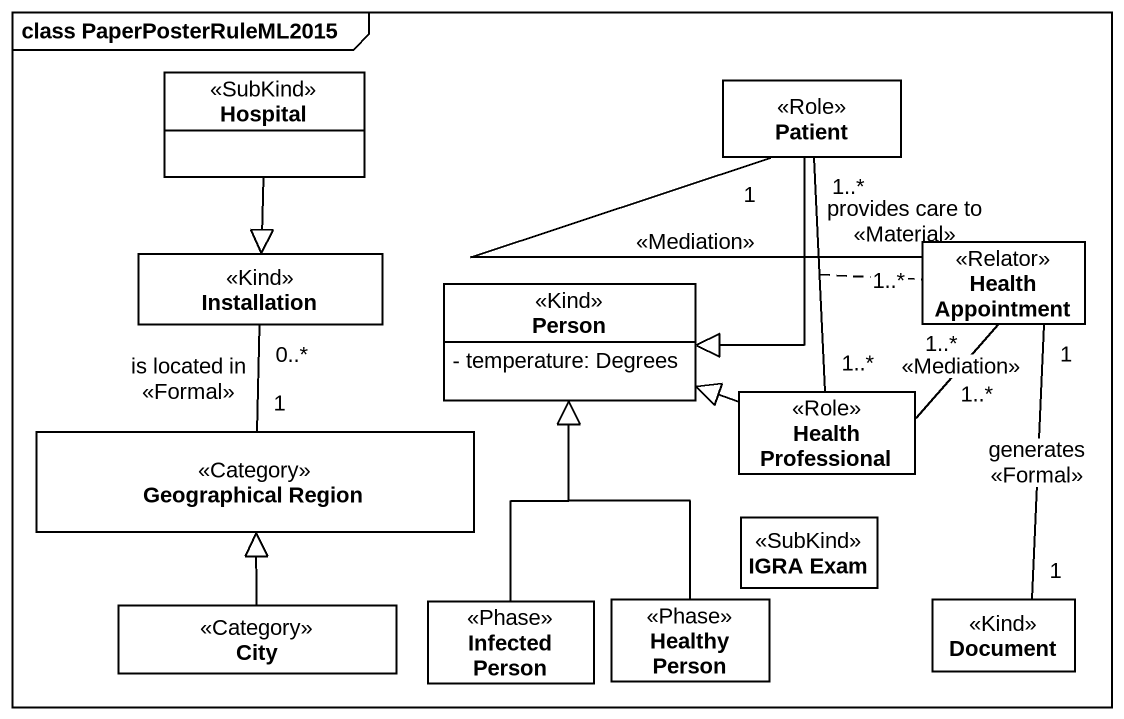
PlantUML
@startuml
mainframe class PaperPosterRuleML2015
hide circle
hide empty members
skinparam classAttributeIconSize 0
class Hospital <<SubKind>>
class Patient <<Role>>
class "Health Appointment" as Health_Appointment <<Relator>>
class Installation <<Kind>>
class "Person" as Person_ <<Kind>> {
  - temperature: Degrees
}
class "Health Professional" as Health_Professional <<Role>>
class "Geographical Region" as Geographical_Region <<Category>>
class City <<Category>>
class "Infected Person" as Infected_Person <<Phase>>
class "Healthy Person" as Healthy_Person <<Phase>>
class "IGRA Exam" as IGRA_Exam <<SubKind>>
class Document <<Kind>>
Hospital --|> Installation
Patient --|> Person_
Health_Appointment "1..*" -up- "1" Patient : <<Mediation>>
Health_Appointment "1..*" -- "1..*" Health_Professional : <<Mediation>>
Health_Appointment "1" -- "1" Document : generates\n<<Formal>>
Installation "0..*" -- "1" Geographical_Region : is located in\n<<Formal>>
Health_Professional "1..*" -up- "1..*" Patient : provides care to\n<<Material>>
(Health_Professional, Patient) .. Health_Appointment
Health_Professional -left-|> Person_
City -up-|> Geographical_Region
Infected_Person -up-|> Person_
Healthy_Person -up-|> Person_
@enduml
